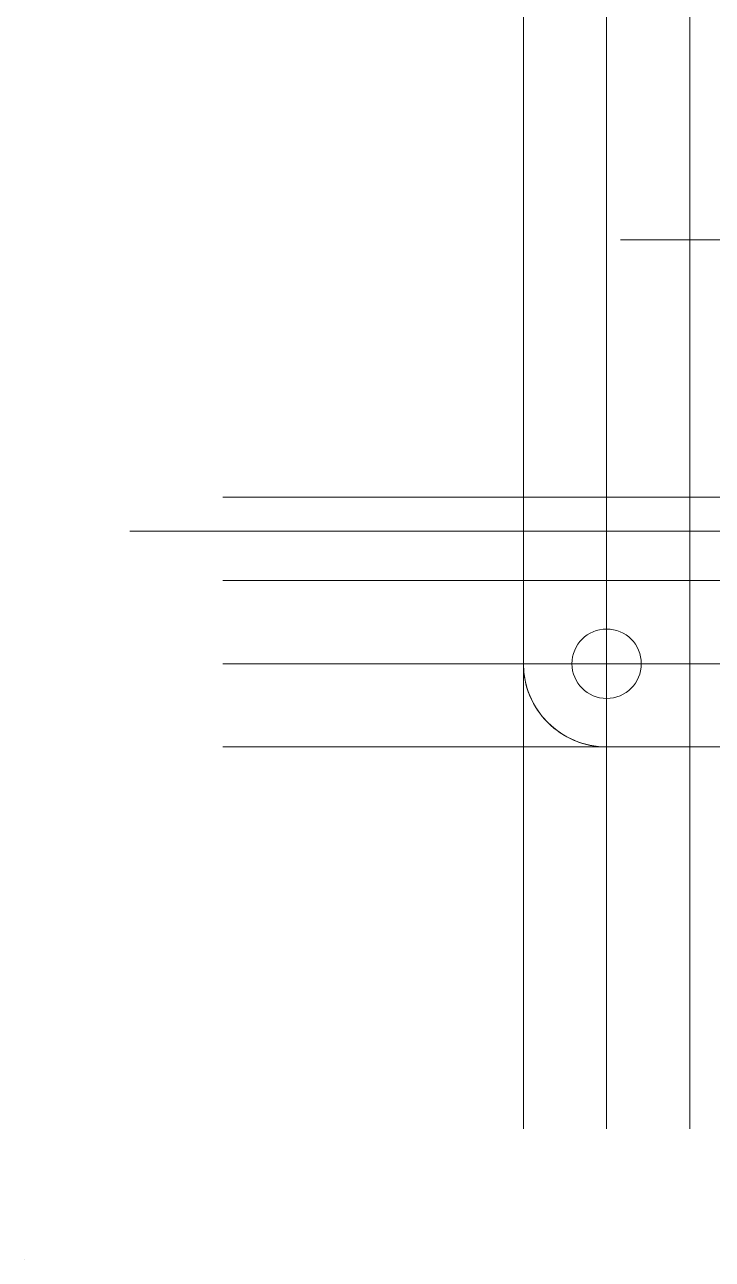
# Model space of a CAD drawing. Header units: millimetres. Extents: x 24 to 200, y 24 to 188.
# Drawn here: x 24.38 to 49.16, y 23.89 to 68.38 of the extents above; entities that cross this region are included whole.
import ezdxf

# ---------------------------------------------------------------- set-up
doc = ezdxf.new("R2010")
doc.units = ezdxf.units.MM
for name, color, linetype in [('0_底面', 51, 'Continuous'), ('1_PCB下', 5, 'Continuous'), ('2_Plate下', 3, 'Continuous'), ('3_SwitchPlate', 6, 'Continuous'), ('4_天板下', 40, 'Continuous'), ('5_左天板', 1, 'Continuous'), ('6_右天板', 230, 'Continuous')]:
    doc.layers.add(name, color=color, linetype=linetype)
doc.layers.add('補助線', color=4, linetype='Continuous', lineweight=5, transparency=0.5)

msp = doc.modelspace()

# ---------------------------------------------------------------- linework, layer by layer
at = {"layer": '0_底面', "lineweight": 5, "transparency": 33554687}
for p, q in [((42.354, 171.7), (42.354, 45.35)), ((45.354, 42.35), (173.699, 42.35))]:
    msp.add_line(p, q, dxfattribs=at)
msp.add_circle((45.354, 45.35), 1.25, dxfattribs=at)
msp.add_arc((45.354, 45.35), 3, 180, 270, dxfattribs=at)
at = {"layer": '1_PCB下', "lineweight": 5, "transparency": 33554687}
for points in [[(48.354, 168.7), (48.354, 48.35), (42.354, 48.35), (42.354, 171.7, -0.414214), (45.354, 174.7), (48.354, 174.7)], [(42.354, 45.35), (42.354, 48.35), (48.354, 48.35), (170.699, 48.35), (170.699, 42.35), (45.354, 42.35, -0.414214)]]:
    msp.add_lwpolyline(points, format="xyb", close=True, dxfattribs=at)
msp.add_circle((45.354, 45.35), 1.25, dxfattribs=at)
at = {"layer": '2_Plate下', "lineweight": 5, "transparency": 33554687}
for points in [[(48.354, 168.7), (48.354, 48.35), (42.354, 48.35), (42.354, 171.7, -0.414214), (45.354, 174.7), (48.354, 174.7)], [(42.354, 45.35), (42.354, 48.35), (48.354, 48.35), (170.699, 48.35), (170.699, 42.35), (45.354, 42.35, -0.414214)]]:
    msp.add_lwpolyline(points, format="xyb", close=True, dxfattribs=at)
msp.add_circle((45.354, 45.35), 1.25, dxfattribs=at)
at = {"layer": '3_SwitchPlate', "lineweight": 5, "transparency": 33554687}
for p, q in [((42.354, 171.7), (42.354, 45.35)), ((45.354, 42.35), (173.699, 42.35))]:
    msp.add_line(p, q, dxfattribs=at)
msp.add_circle((45.354, 45.35), 1.25, dxfattribs=at)
msp.add_arc((45.354, 45.35), 3, 180, 270, dxfattribs=at)
at = {"layer": '4_天板下', "lineweight": 5, "transparency": 33554687}
for points in [[(48.354, 168.7), (48.354, 48.35), (42.354, 48.35), (42.354, 171.7, -0.414214), (45.354, 174.7), (48.354, 174.7)], [(42.354, 45.35), (42.354, 48.35), (48.354, 48.35), (170.699, 48.35), (170.699, 42.35), (45.354, 42.35, -0.414214)]]:
    msp.add_lwpolyline(points, format="xyb", close=True, dxfattribs=at)
msp.add_circle((45.354, 45.35), 1.25, dxfattribs=at)
at = {"layer": '5_左天板', "lineweight": 5, "transparency": 33554687}
for p, q in [((42.354, 171.7), (42.354, 45.35)), ((45.354, 42.35), (173.699, 42.35))]:
    msp.add_line(p, q, dxfattribs=at)
msp.add_circle((45.354, 45.35), 1.25, dxfattribs=at)
msp.add_arc((45.354, 45.35), 3, 180, 270, dxfattribs=at)
at = {"layer": '6_右天板', "lineweight": 5, "transparency": 33554687}
for p, q in [((42.354, 171.7), (42.354, 45.35)), ((45.354, 42.35), (173.699, 42.35))]:
    msp.add_line(p, q, dxfattribs=at)
msp.add_circle((45.354, 45.35), 1.25, dxfattribs=at)
msp.add_arc((45.354, 45.35), 3, 180, 270, dxfattribs=at)
at = {"layer": '補助線'}
for p, q in [((42.354, 187.173), (42.354, 28.589)), ((45.354, 187.173), (45.354, 28.589)), ((48.354, 187.173), (48.354, 28.589)), ((45.855, 60.625), (185.21, 60.625)), ((24.383, 23.889), (24.383, 23.889))]:
    msp.add_line(p, q, dxfattribs=at)
at = {"layer": '補助線', "lineweight": 5, "transparency": 33554687}
for p, q in [((31.521, 51.35), (179.702, 51.35)), ((28.169, 50.125), (179.621, 50.125)), ((31.521, 48.35), (179.702, 48.35)), ((31.521, 45.35), (179.702, 45.35)), ((31.521, 42.35), (179.702, 42.35))]:
    msp.add_line(p, q, dxfattribs=at)

doc.saveas('drawing.dxf')
